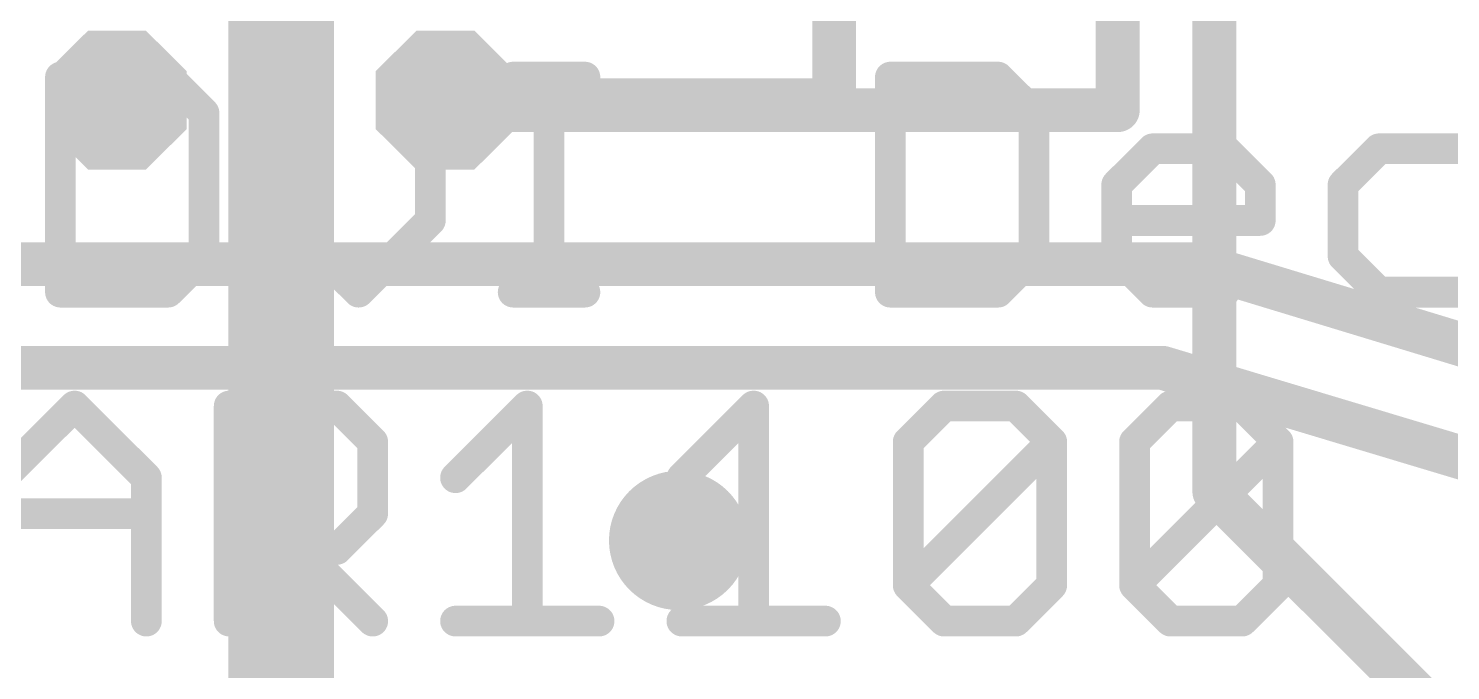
# Model space of a CAD drawing. Extents: x -30 to 79, y -8 to 63.
# Drawn here: x 16.94 to 25.17, y 8.95 to 12.67 of the extents above; entities that cross this region are included whole.
import ezdxf

# ---------------------------------------------------------------- set-up
doc = ezdxf.new("R2010")
doc.units = 0
for name, color, linetype in [('1', 12, 'CONTINUOUS'), ('16', 132, 'CONTINUOUS'), ('18', 3, 'CONTINUOUS'), ('21', 40, 'CONTINUOUS')]:
    doc.layers.add(name, color=color, linetype=linetype)

# ---------------------------------------------------------------- blocks, each defined once
blk = doc.blocks.new('OCTAGONV')
at = {"const_width": 0.5}
blk.add_lwpolyline([(-0.25, -0.1036), (-0.25, 0.1036), (-0.1036, 0.25), (0.1036, 0.25), (0.25, 0.1036), (0.25, -0.1036), (0.1036, -0.25), (-0.1036, -0.25), (-0.25, -0.1036), (-0.25, 0.1036)], dxfattribs=at)
blk = doc.blocks.new('ROUNDV')
at = {"const_width": 0.5}
blk.add_lwpolyline([(0, -0.25, 1), (0, 0.25, 1), (0, -0.25)], format="xyb", dxfattribs=at)

msp = doc.modelspace()

# ---------------------------------------------------------------- linework, layer by layer
at = {"layer": '1', "const_width": 0.254}
for points in [[(21.6, 13.55), (21.6, 12.25)], [(21.6, 12.25), (19.35, 12.25)], [(23.7, 11.3), (11.441, 11.3)], [(34.544, 8.001), (23.7, 11.3)], [(23.5, 10.7), (11.141, 10.7)], [(34.163, 7.493), (23.5, 10.7)]]:
    msp.add_lwpolyline(points, dxfattribs=at)
at = {"layer": '1', "const_width": 0.127}
for points in [[(19.35, 12.3135, 1), (19.35, 12.1865)], [(21.6, 12.1865, 1), (21.6, 12.3135)], [(21.5365, 12.25, 1), (21.6635, 12.25)], [(23.7185, 11.3608, 1), (23.6815, 11.2392)], [(23.7, 11.2365, 1), (23.7, 11.3635)], [(23.5183, 10.7608, 1), (23.4817, 10.6392)], [(23.5, 10.6365, 1), (23.5, 10.7635)]]:
    msp.add_lwpolyline(points, format="xyb", dxfattribs=at)
at = {"layer": '16'}
for points, const_width in [([(23.8, 14.2), (23.8, 9.982)], 0.254), ([(23.241, 13.843), (23.241, 12.192)], 0.254), ([(18.4, 13.1), (18.4, 6.75)], 0.6096), ([(23.241, 12.192), (19.304, 12.192)], 0.254), ([(23.8, 9.982), (25.781, 8.001)], 0.254)]:
    msp.add_lwpolyline(points, dxfattribs=dict(at, const_width=const_width))
at = {"layer": '16', "const_width": 0.127}
for points in [[(19.304, 12.2555, 1), (19.304, 12.1285)], [(23.241, 12.1285, 1), (23.241, 12.2555)], [(23.1775, 12.192, 1), (23.3045, 12.192)], [(23.8449, 10.0269, 1), (23.7551, 9.9371)], [(23.7365, 9.982, 1), (23.8635, 9.982)]]:
    msp.add_lwpolyline(points, format="xyb", dxfattribs=at)
at = {"layer": '21', "const_width": 0.1778}
for points in [[(17.1229, 12.3836), (17.1229, 11.1379)], [(17.7458, 12.3836), (17.1229, 12.3836)], [(17.9534, 12.176), (17.7458, 12.3836)], [(18.4327, 12.3836), (18.4327, 11.5531)], [(19.2631, 11.5531), (19.2631, 12.3836)], [(19.7424, 12.3836), (20.1576, 12.3836)], [(19.95, 11.1379), (19.95, 12.3836)], [(21.9253, 12.3836), (21.9253, 11.1379)], [(22.5481, 12.3836), (21.9253, 12.3836)], [(22.7557, 12.176), (22.5481, 12.3836)], [(17.9534, 11.3455), (17.9534, 12.176)], [(22.7557, 11.3455), (22.7557, 12.176)], [(23.235, 11.7607), (23.4426, 11.9683)], [(23.4426, 11.9683), (23.8578, 11.9683)], [(23.8578, 11.9683), (24.0654, 11.7607)], [(24.7523, 11.9683), (24.5447, 11.7607)], [(25.3752, 11.9683), (24.7523, 11.9683)], [(23.235, 11.3455), (23.235, 11.7607)], [(24.0654, 11.7607), (24.0654, 11.5531)], [(24.5447, 11.7607), (24.5447, 11.3455)], [(18.4327, 11.5531), (18.8479, 11.1379)], [(18.8479, 11.1379), (19.2631, 11.5531)], [(24.0654, 11.5531), (23.235, 11.5531)], [(17.7458, 11.1379), (17.9534, 11.3455)], [(22.5481, 11.1379), (22.7557, 11.3455)], [(23.4426, 11.1379), (23.235, 11.3455)], [(24.5447, 11.3455), (24.7523, 11.1379)], [(17.1229, 11.1379), (17.7458, 11.1379)], [(19.7424, 11.1379), (20.1576, 11.1379)], [(21.9253, 11.1379), (22.5481, 11.1379)], [(23.8578, 11.1379), (23.4426, 11.1379)], [(24.7523, 11.1379), (25.3752, 11.1379)], [(16.7895, 10.0633), (17.2047, 10.4786)], [(17.2047, 10.4786), (17.6199, 10.0633)], [(18.0992, 9.2329), (18.0992, 10.4786)], [(18.0992, 10.4786), (18.7221, 10.4786)], [(18.7221, 10.4786), (18.9297, 10.271)], [(19.409, 10.0633), (19.8242, 10.4786)], [(19.8242, 10.4786), (19.8242, 9.2329)], [(20.7187, 10.0633), (21.1339, 10.4786)], [(21.1339, 10.4786), (21.1339, 9.2329)], [(22.0284, 10.271), (22.236, 10.4786)], [(22.236, 10.4786), (22.6512, 10.4786)], [(22.6512, 10.4786), (22.8588, 10.271)], [(23.3381, 10.271), (23.5457, 10.4786)], [(23.5457, 10.4786), (23.961, 10.4786)], [(23.961, 10.4786), (24.1686, 10.271)], [(18.9297, 10.271), (18.9297, 9.8557)], [(22.0284, 9.4405), (22.0284, 10.271)], [(22.0284, 9.4405), (22.8588, 10.271)], [(22.8588, 10.271), (22.8588, 9.4405)], [(23.3381, 9.4405), (23.3381, 10.271)], [(23.3381, 9.4405), (24.1686, 10.271)], [(24.1686, 10.271), (24.1686, 9.4405)], [(17.6199, 10.0633), (17.6199, 9.2329)], [(16.7895, 9.8557), (17.6199, 9.8557)], [(18.9297, 9.8557), (18.7221, 9.6481)], [(18.7221, 9.6481), (18.0992, 9.6481)], [(18.5144, 9.6481), (18.9297, 9.2329)], [(22.236, 9.2329), (22.0284, 9.4405)], [(22.8588, 9.4405), (22.6512, 9.2329)], [(23.5457, 9.2329), (23.3381, 9.4405)], [(24.1686, 9.4405), (23.961, 9.2329)], [(19.409, 9.2329), (20.2394, 9.2329)], [(20.7187, 9.2329), (21.5491, 9.2329)], [(22.6512, 9.2329), (22.236, 9.2329)], [(23.961, 9.2329), (23.5457, 9.2329)]]:
    msp.add_lwpolyline(points, dxfattribs=at)
at = {"layer": '21', "const_width": 0.0889}
for points in [[(17.1674, 12.3836, 1), (17.0785, 12.3836)], [(17.1229, 12.428, 1), (17.1229, 12.3391)], [(17.7772, 12.415, 1), (17.7144, 12.3521)], [(17.7458, 12.3391, 1), (17.7458, 12.428)], [(18.4771, 12.3836, 1), (18.3882, 12.3836)], [(19.3076, 12.3836, 1), (19.2187, 12.3836)], [(19.7424, 12.428, 1), (19.7424, 12.3391)], [(19.9945, 12.3836, 1), (19.9056, 12.3836)], [(20.1576, 12.3391, 1), (20.1576, 12.428)], [(21.9697, 12.3836, 1), (21.8808, 12.3836)], [(21.9253, 12.428, 1), (21.9253, 12.3391)], [(22.5795, 12.415, 1), (22.5167, 12.3521)], [(22.5481, 12.3391, 1), (22.5481, 12.428)], [(17.9978, 12.176, 1), (17.9089, 12.176)], [(22.8002, 12.176, 1), (22.7113, 12.176)], [(17.922, 12.1445, 1), (17.9848, 12.2074)], [(22.7243, 12.1445, 1), (22.7871, 12.2074)], [(23.4426, 12.0128, 1), (23.4426, 11.9239)], [(23.474, 11.9369, 1), (23.4112, 11.9998)], [(23.8893, 11.9998, 1), (23.8264, 11.9369)], [(23.8578, 11.9239, 1), (23.8578, 12.0128)], [(24.7523, 12.0128, 1), (24.7523, 11.9239)], [(24.7838, 11.9369, 1), (24.7209, 11.9998)], [(23.2795, 11.7607, 1), (23.1905, 11.7607)], [(23.2036, 11.7922, 1), (23.2664, 11.7293)], [(24.1099, 11.7607, 1), (24.021, 11.7607)], [(24.034, 11.7293, 1), (24.0969, 11.7922)], [(24.5892, 11.7607, 1), (24.5003, 11.7607)], [(24.5133, 11.7922, 1), (24.5762, 11.7293)], [(18.4641, 11.5845, 1), (18.4012, 11.5217)], [(19.2945, 11.5217, 1), (19.2317, 11.5845)], [(23.235, 11.5976, 1), (23.235, 11.5087)], [(24.0654, 11.5087, 1), (24.0654, 11.5976)], [(18.3882, 11.5531, 1), (18.4771, 11.5531)], [(19.2187, 11.5531, 1), (19.3076, 11.5531)], [(24.021, 11.5531, 1), (24.1099, 11.5531)], [(17.9089, 11.3455, 1), (17.9978, 11.3455)], [(17.9848, 11.3141, 1), (17.922, 11.3769)], [(22.7113, 11.3455, 1), (22.8002, 11.3455)], [(22.7871, 11.3141, 1), (22.7243, 11.3769)], [(23.1905, 11.3455, 1), (23.2795, 11.3455)], [(23.2664, 11.3769, 1), (23.2036, 11.3141)], [(24.5003, 11.3455, 1), (24.5892, 11.3455)], [(24.5762, 11.3769, 1), (24.5133, 11.3141)], [(17.1229, 11.1823, 1), (17.1229, 11.0935)], [(17.7144, 11.1693, 1), (17.7772, 11.1065)], [(17.7458, 11.0935, 1), (17.7458, 11.1823)], [(18.8165, 11.1693, 1), (18.8793, 11.1065)], [(18.8165, 11.1065, 1), (18.8793, 11.1693)], [(19.7424, 11.1823, 1), (19.7424, 11.0935)], [(20.1576, 11.0935, 1), (20.1576, 11.1823)], [(21.9253, 11.1823, 1), (21.9253, 11.0935)], [(22.5167, 11.1693, 1), (22.5795, 11.1065)], [(22.5481, 11.0935, 1), (22.5481, 11.1823)], [(23.4426, 11.1823, 1), (23.4426, 11.0935)], [(23.4112, 11.1065, 1), (23.474, 11.1693)], [(23.8578, 11.0935, 1), (23.8578, 11.1823)], [(24.7523, 11.1823, 1), (24.7523, 11.0935)], [(24.7209, 11.1065, 1), (24.7838, 11.1693)], [(17.0785, 11.1379, 1), (17.1674, 11.1379)], [(19.9056, 11.1379, 1), (19.9945, 11.1379)], [(21.8808, 11.1379, 1), (21.9697, 11.1379)], [(17.2361, 10.51, 1), (17.1733, 10.4471)], [(17.2361, 10.4471, 1), (17.1733, 10.51)], [(18.1437, 10.4786, 1), (18.0548, 10.4786)], [(18.0992, 10.523, 1), (18.0992, 10.4341)], [(18.7535, 10.51, 1), (18.6906, 10.4471)], [(18.7221, 10.4341, 1), (18.7221, 10.523)], [(19.8686, 10.4786, 1), (19.7797, 10.4786)], [(19.8556, 10.4471, 1), (19.7927, 10.51)], [(21.1783, 10.4786, 1), (21.0894, 10.4786)], [(21.1653, 10.4471, 1), (21.1025, 10.51)], [(22.236, 10.523, 1), (22.236, 10.4341)], [(22.2674, 10.4471, 1), (22.2046, 10.51)], [(22.6827, 10.51, 1), (22.6198, 10.4471)], [(22.6512, 10.4341, 1), (22.6512, 10.523)], [(23.5457, 10.523, 1), (23.5457, 10.4341)], [(23.5772, 10.4471, 1), (23.5143, 10.51)], [(23.9924, 10.51, 1), (23.9295, 10.4471)], [(23.961, 10.4341, 1), (23.961, 10.523)], [(18.9741, 10.271, 1), (18.8852, 10.271)], [(18.8982, 10.2395, 1), (18.9611, 10.3024)], [(21.997, 10.3024, 1), (22.0598, 10.2395)], [(22.0729, 10.271, 1), (21.984, 10.271)], [(22.9033, 10.271, 1), (22.8144, 10.271)], [(22.8903, 10.2395, 1), (22.8274, 10.3024)], [(22.8274, 10.2395, 1), (22.8903, 10.3024)], [(23.3826, 10.271, 1), (23.2937, 10.271)], [(23.3067, 10.3024, 1), (23.3696, 10.2395)], [(24.213, 10.271, 1), (24.1241, 10.271)], [(24.2, 10.2395, 1), (24.1371, 10.3024)], [(24.1371, 10.2395, 1), (24.2, 10.3024)], [(17.6644, 10.0633, 1), (17.5755, 10.0633)], [(17.5885, 10.0319, 1), (17.6514, 10.0948)], [(19.3775, 10.0948, 1), (19.4404, 10.0319)], [(20.6872, 10.0948, 1), (20.7501, 10.0319)], [(17.6199, 9.8113, 1), (17.6199, 9.9002)], [(18.8852, 9.8557, 1), (18.9741, 9.8557)], [(18.9611, 9.8243, 1), (18.8982, 9.8872)], [(18.0992, 9.6926, 1), (18.0992, 9.6037)], [(18.5459, 9.6795, 1), (18.483, 9.6167)], [(18.6906, 9.6795, 1), (18.7535, 9.6167)], [(18.7221, 9.6037, 1), (18.7221, 9.6926)], [(22.0598, 9.4719, 1), (21.997, 9.4091)], [(21.997, 9.4719, 1), (22.0598, 9.4091)], [(21.984, 9.4405, 1), (22.0729, 9.4405)], [(22.8144, 9.4405, 1), (22.9033, 9.4405)], [(22.8903, 9.4091, 1), (22.8274, 9.4719)], [(23.2937, 9.4405, 1), (23.3826, 9.4405)], [(23.3696, 9.4719, 1), (23.3067, 9.4091)], [(23.3067, 9.4719, 1), (23.3696, 9.4091)], [(24.1241, 9.4405, 1), (24.213, 9.4405)], [(24.2, 9.4091, 1), (24.1371, 9.4719)], [(18.8982, 9.2015, 1), (18.9611, 9.2643)], [(19.409, 9.2774, 1), (19.409, 9.1885)], [(20.2394, 9.1885, 1), (20.2394, 9.2774)], [(20.7187, 9.2774, 1), (20.7187, 9.1885)], [(21.5491, 9.1885, 1), (21.5491, 9.2774)], [(22.236, 9.2774, 1), (22.236, 9.1885)], [(22.2046, 9.2015, 1), (22.2674, 9.2643)], [(22.6198, 9.2643, 1), (22.6827, 9.2015)], [(22.6512, 9.1885, 1), (22.6512, 9.2774)], [(23.5457, 9.2774, 1), (23.5457, 9.1885)], [(23.5143, 9.2015, 1), (23.5772, 9.2643)], [(23.9295, 9.2643, 1), (23.9924, 9.2015)], [(23.961, 9.1885, 1), (23.961, 9.2774)], [(17.5755, 9.2329, 1), (17.6644, 9.2329)], [(18.0548, 9.2329, 1), (18.1437, 9.2329)], [(19.7797, 9.2329, 1), (19.8686, 9.2329)], [(21.0894, 9.2329, 1), (21.1783, 9.2329)]]:
    msp.add_lwpolyline(points, format="xyb", dxfattribs=at)

# ---------------------------------------------------------------- block references
at = {"layer": '18', "xscale": 0.8064, "yscale": 0.8064}
for name, p in [('OCTAGONV', (17.45, 12.25)), ('OCTAGONV', (17.45, 12.25)), ('OCTAGONV', (19.35, 12.25)), ('OCTAGONV', (19.35, 12.25)), ('ROUNDV', (20.7, 9.7)), ('ROUNDV', (20.7, 9.7))]:
    msp.add_blockref(name, p, dxfattribs=at)

doc.saveas('drawing.dxf')
